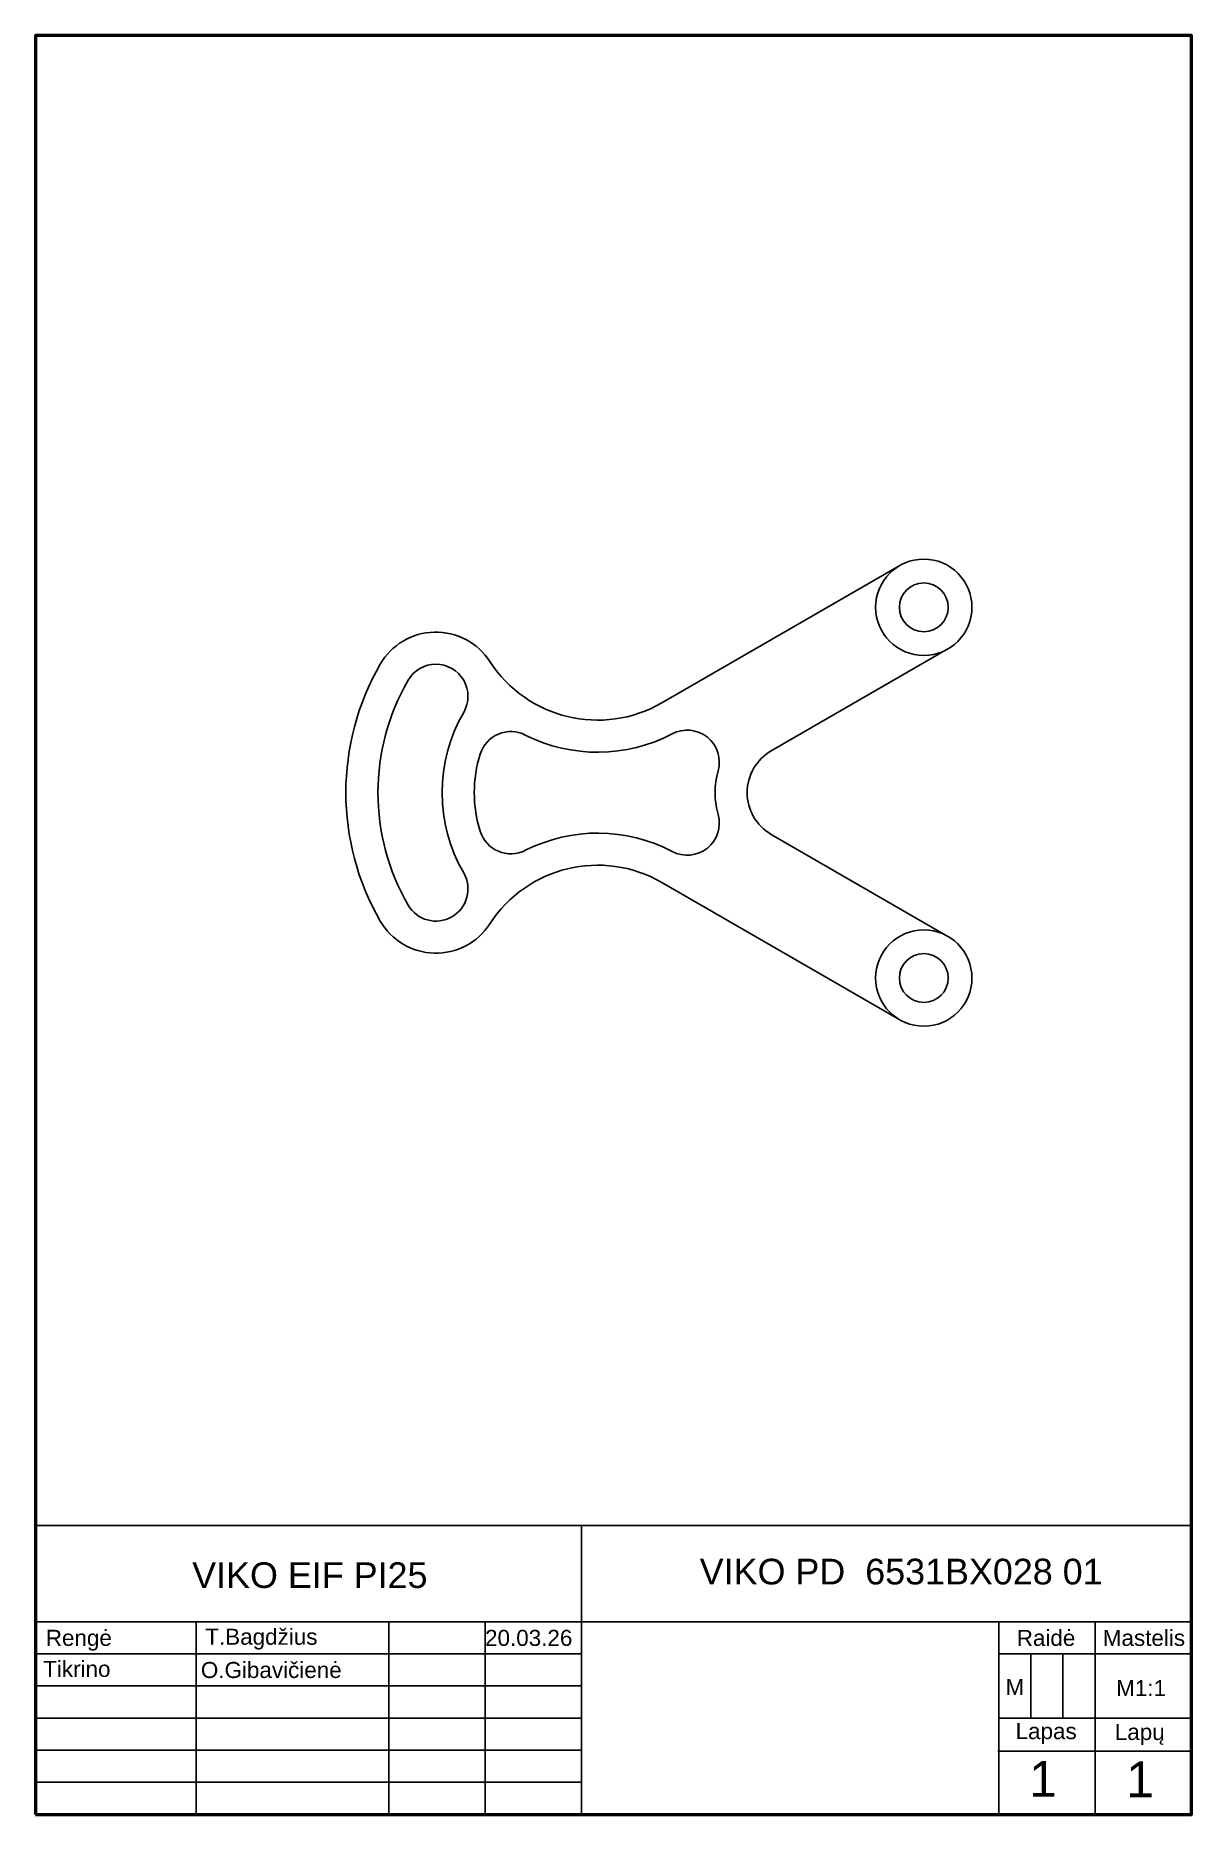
# Model space of a CAD drawing. Header units: millimetres. Extents: x 20 to 200, y 10 to 287.
import ezdxf

# ---------------------------------------------------------------- set-up
doc = ezdxf.new("R2010")
doc.units = ezdxf.units.MM
doc.styles.get("Standard").update_dxf_attribs({"font": 'arial.ttf'})

msp = doc.modelspace()

# ---------------------------------------------------------------- linework, layer by layer
for p, q in [((20, 10), (20, 287)), ((20, 10), (20, 287)), ((154.57, 204.47), (117.53, 183.08)), ((162.07, 191.48), (134.57, 175.6)), ((162.07, 146.73), (134.57, 162.61)), ((154.57, 133.74), (117.53, 155.13)), ((20, 55), (200, 55)), ((105, 10), (105, 55)), ((20, 40), (200, 40)), ((20, 40), (200, 40)), ((45, 10), (45, 40)), ((75, 10), (75, 40)), ((90, 10), (90, 40)), ((170, 10), (170, 40)), ((185, 10), (185, 40)), ((20, 35), (105, 35)), ((170, 35), (200, 35)), ((175, 25), (175, 35)), ((180, 25), (180, 35)), ((20, 30), (105, 30)), ((20, 25), (105, 25)), ((170, 25), (200, 25)), ((20, 20), (105, 20)), ((169.83, 19.83), (199.83, 19.83)), ((20, 15), (105, 15)), ((20, 15), (105, 15))]:
    msp.add_line(p, q)
at = {"lineweight": 53}
msp.add_lwpolyline([(20, 10), (200, 10), (200, 287), (20, 287)], close=True, dxfattribs=at)
for points in [[(20, 40.55), (20, 10), (200, 10), (200, 40.55)], [(20, 34.74), (20, 10), (200, 10), (200, 34.74)], [(20, 30.7), (20, 10), (200, 10), (200, 30.7)], [(20, 25.39), (20, 10), (200, 10), (200, 25.39)], [(20, 20.34), (20, 10), (200, 10), (200, 20.34)], [(20, 15.29), (20, 10), (200, 10), (200, 15.29)]]:
    msp.add_lwpolyline(points)
for centre, radius in [((158.32, 197.97), 7.5), ((158.32, 197.97), 3.8), ((158.32, 140.24), 7.5), ((158.32, 140.24), 3.8)]:
    msp.add_circle(centre, radius)
for centre, radius, start, end in [((82.34, 184.11), 10, 32.9028, 150), ((108.32, 169.11), 40, 150, 210), ((82.34, 184.11), 5, 330, 150), ((107.53, 200.4), 20, 212.9028, 300), ((108.32, 169.11), 35, 150, 210), ((108.32, 169.11), 25, 150, 210), ((94.01, 173.62), 5, 63.2298, 162.4949), ((107.53, 200.4), 25, 243.2298, 297.7009), ((121.47, 173.84), 5, 344.3022, 117.7009), ((108.32, 169.11), 20, 162.4949, 197.5051), ((138.32, 169.11), 7.5, 120, 240), ((138.32, 169.11), 12.5, 164.3022, 195.6978), ((121.47, 164.37), 5, 242.2991, 15.6978), ((94.01, 164.59), 5, 197.5051, 296.7702), ((107.53, 137.81), 25, 62.2991, 116.7702), ((82.34, 154.11), 5, 210, 30), ((107.53, 137.81), 20, 60, 147.0972), ((82.34, 154.11), 10, 210, 327.0972)]:
    msp.add_arc(centre, radius, start, end)

# ---------------------------------------------------------------- texts
at = {"lineweight": 5}
for s, p in [('Rengė', (21.59, 36.25)), ('T.Bagdžius', (46.43, 36.42)), ('20.03.26', (90, 36.24)), ('Raidė', (172.79, 36.24)), ('Mastelis', (186.2, 36.24)), ('Tikrino', (21.19, 31.41)), ('O.Gibavičienė', (45.74, 31.24)), ('Lapas', (172.62, 21.72)), ('Lapų', (188.07, 21.59))]:
    msp.add_text(s, height=2.5, dxfattribs=at).set_placement(p)
for p in [(174.71, 12.75), (189.84, 12.68)]:
    msp.add_text('1', height=5.57).set_placement(p)
at = {"char_height": 4}
for s, width, heights, insert, attachment_point in [('VIKO PD  6531BX028 01', 79.7924, [2.07], (154.8, 45.76), 8), ('VIKO EIF PI25', 70.7946, [0], (62.71, 47.23), 5)]:
    msp.add_mtext_dynamic_manual_height_columns(s, width=width, gutter_width=12.5, heights=heights, dxfattribs=dict(at, insert=insert, attachment_point=attachment_point))
at = {"lineweight": 5, "char_height": 2.5, "attachment_point": 5}
for s, width, insert in [('\\pxqc;{\\fArial|b0|i0|c186|p34;M}', 5, (172.5, 29.84)), ('\\pxqc;{\\fArial|b0|i0|c186|p34;M}1:1', 15, (192.16, 29.67))]:
    msp.add_mtext_dynamic_manual_height_columns(s, width=width, gutter_width=12.5, heights=[0], dxfattribs=dict(at, insert=insert))

doc.saveas('drawing.dxf')
